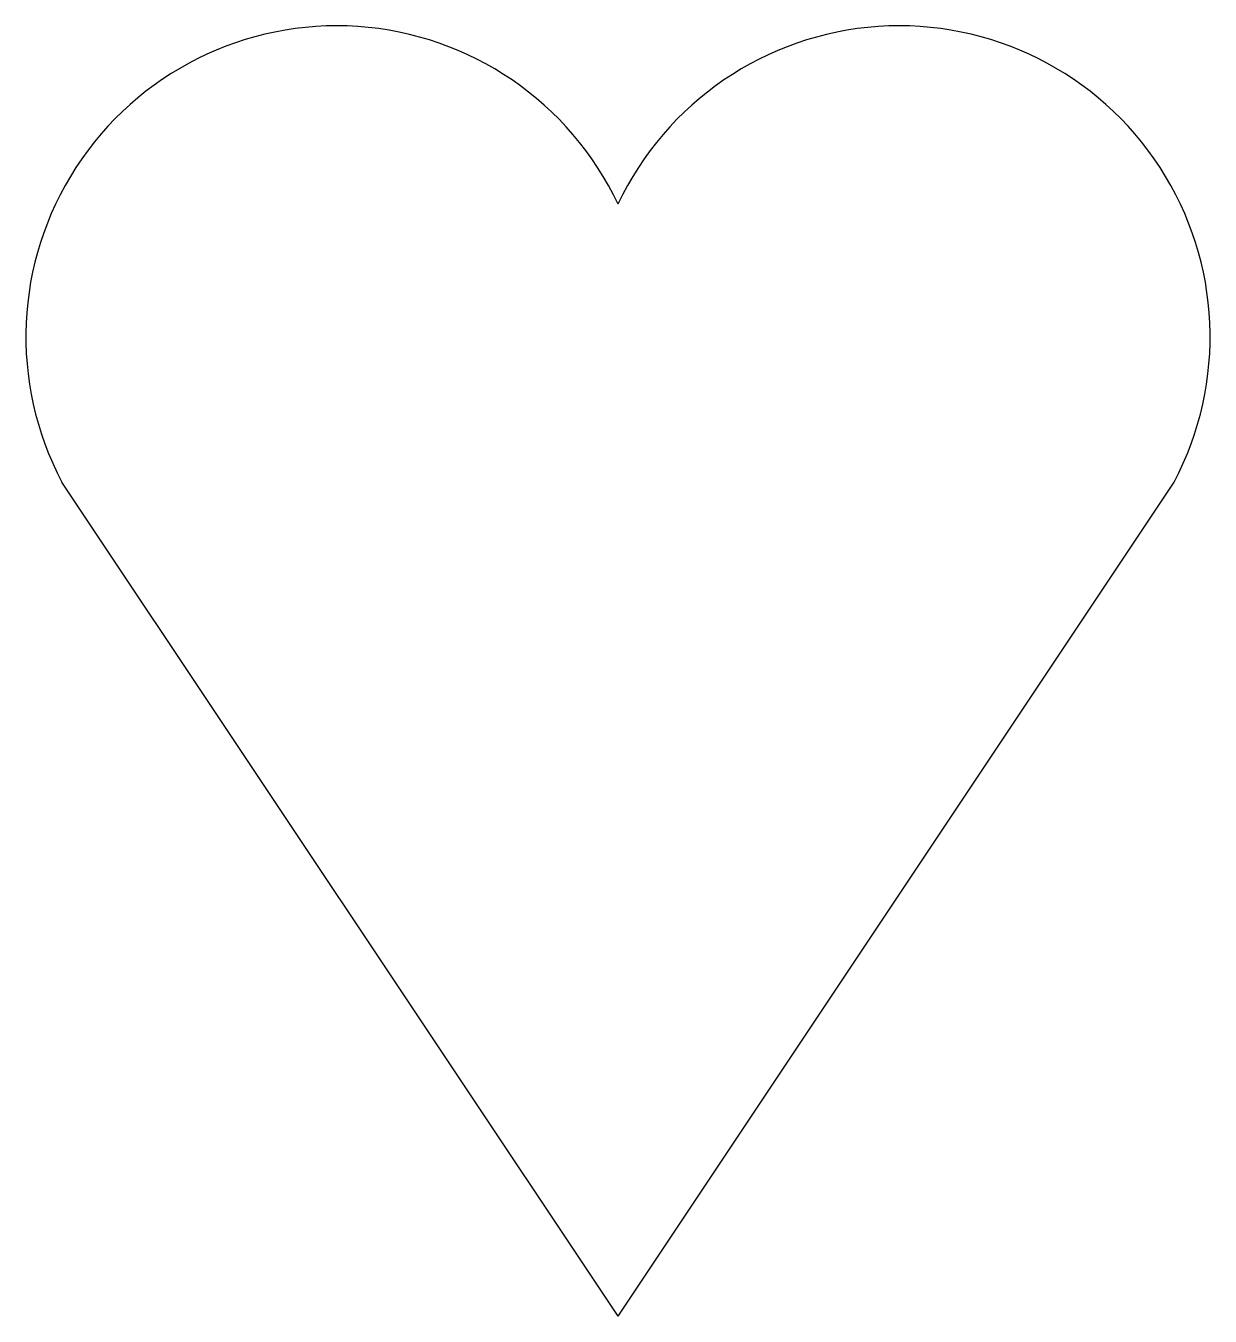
# Model space of a CAD drawing. Header units: millimetres. Extents: x -21.3 to 21.3, y 0 to 46.4.
import ezdxf

# ---------------------------------------------------------------- set-up
doc = ezdxf.new("R2010")
doc.units = ezdxf.units.MM

msp = doc.modelspace()

# ---------------------------------------------------------------- linework, layer by layer
for q in [(-20, 30), (20, 30)]:
    msp.add_line((0, 0), q)
for centre, start, end in [((-10.116, 35.233), 25.2312, 207.8989), ((10.116, 35.233), 332.1011, 154.7688)]:
    msp.add_arc(centre, 11.183, start, end)

doc.saveas('drawing.dxf')
